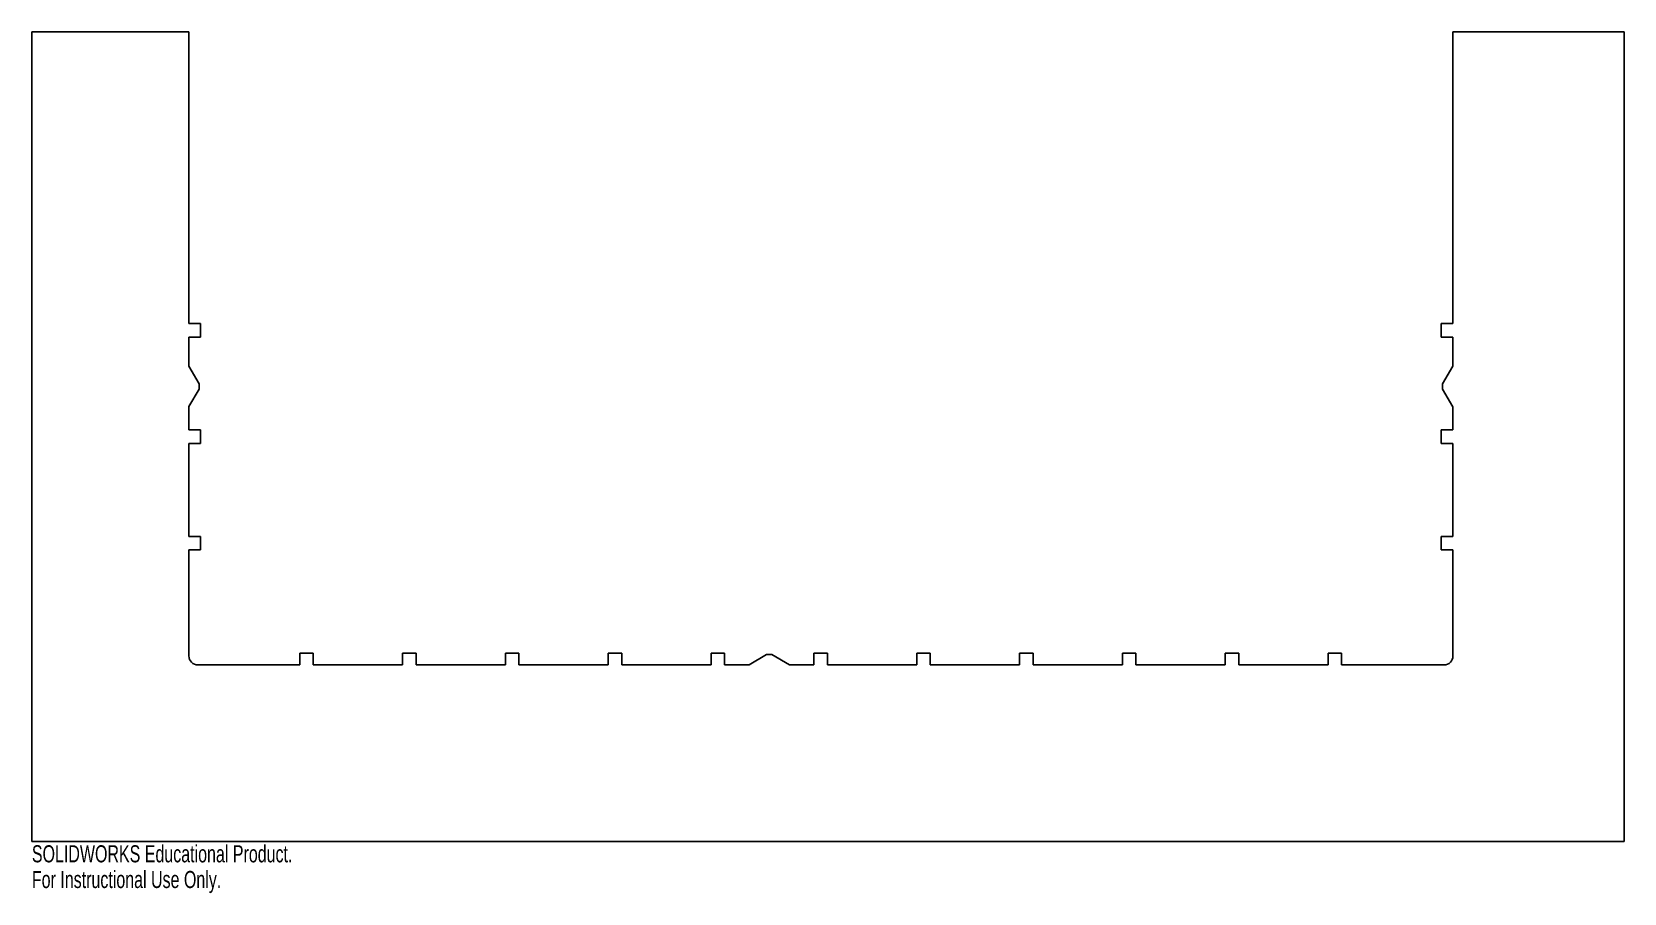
# Model space of a CAD drawing. Header units: inches. Extents: x -0.6 to 17.1, y -8.8 to 0.8.
import ezdxf

# ---------------------------------------------------------------- set-up
doc = ezdxf.new("R2010")
doc.units = ezdxf.units.IN
doc.header["$MEASUREMENT"] = 0
doc.styles.add('SLDTEXTSTYLE0', font='TXT', dxfattribs={"width": 0.7})

msp = doc.modelspace()

# ---------------------------------------------------------------- linework, layer by layer
at = {"color": 7, "linetype": 'Continuous', "lineweight": 25}
for p, q in [((-0.598, 0.761), (1.15, 0.761)), ((-0.598, 0.761), (-0.598, -8.256)), ((1.15, -2.487), (1.15, 0.761)), ((17.131, 0.761), (15.225, 0.761)), ((15.225, 0.761), (15.225, -2.487)), ((17.131, -8.256), (17.131, 0.761)), ((1.28, -2.487), (1.15, -2.487)), ((1.15, -2.962), (1.15, -2.638)), ((1.15, -2.638), (1.28, -2.638)), ((1.28, -2.638), (1.28, -2.487)), ((15.225, -2.487), (15.095, -2.487)), ((15.095, -2.487), (15.095, -2.638)), ((15.095, -2.638), (15.225, -2.638)), ((15.225, -2.638), (15.225, -2.962)), ((1.265, -3.157), (1.15, -2.962)), ((15.225, -2.962), (15.11, -3.158)), ((1.265, -3.217), (1.265, -3.157)), ((15.11, -3.158), (15.11, -3.217)), ((1.15, -3.412), (1.265, -3.217)), ((15.11, -3.217), (15.225, -3.413)), ((1.15, -3.672), (1.15, -3.412)), ((15.225, -3.413), (15.225, -3.672)), ((1.28, -3.672), (1.15, -3.672)), ((1.28, -3.822), (1.28, -3.672)), ((15.225, -3.672), (15.095, -3.672)), ((15.095, -3.672), (15.095, -3.822)), ((1.15, -4.857), (1.15, -3.822)), ((1.15, -3.822), (1.28, -3.822)), ((15.095, -3.822), (15.225, -3.822)), ((15.225, -3.822), (15.225, -4.857)), ((1.28, -4.857), (1.15, -4.857)), ((1.28, -5.008), (1.28, -4.857)), ((15.225, -4.857), (15.095, -4.857)), ((15.095, -4.857), (15.095, -5.008)), ((1.15, -6.188), (1.15, -5.008)), ((1.15, -5.008), (1.28, -5.008)), ((15.095, -5.008), (15.225, -5.008)), ((15.225, -5.008), (15.225, -6.188)), ((2.535, -6.157), (2.385, -6.157)), ((2.385, -6.157), (2.385, -6.287)), ((2.535, -6.287), (2.535, -6.157)), ((3.68, -6.157), (3.53, -6.157)), ((3.53, -6.157), (3.53, -6.287)), ((3.68, -6.287), (3.68, -6.157)), ((4.825, -6.157), (4.675, -6.157)), ((4.675, -6.157), (4.675, -6.287)), ((4.825, -6.287), (4.825, -6.157)), ((5.97, -6.157), (5.82, -6.157)), ((5.82, -6.157), (5.82, -6.287)), ((5.97, -6.287), (5.97, -6.157)), ((7.115, -6.157), (6.965, -6.157)), ((6.965, -6.157), (6.965, -6.287)), ((7.115, -6.287), (7.115, -6.157)), ((7.582, -6.173), (7.387, -6.287)), ((7.642, -6.173), (7.582, -6.173)), ((7.837, -6.287), (7.642, -6.173)), ((8.26, -6.157), (8.11, -6.157)), ((8.11, -6.157), (8.11, -6.287)), ((8.26, -6.287), (8.26, -6.157)), ((9.405, -6.157), (9.255, -6.157)), ((9.255, -6.157), (9.255, -6.287)), ((9.405, -6.287), (9.405, -6.157)), ((10.55, -6.157), (10.4, -6.157)), ((10.4, -6.157), (10.4, -6.287)), ((10.55, -6.287), (10.55, -6.157)), ((11.695, -6.157), (11.545, -6.157)), ((11.545, -6.157), (11.545, -6.287)), ((11.695, -6.287), (11.695, -6.157)), ((12.84, -6.157), (12.69, -6.157)), ((12.69, -6.157), (12.69, -6.287)), ((12.84, -6.287), (12.84, -6.157)), ((13.985, -6.157), (13.835, -6.157)), ((13.835, -6.157), (13.835, -6.287)), ((13.985, -6.287), (13.985, -6.157)), ((2.385, -6.287), (1.25, -6.287)), ((3.53, -6.287), (2.535, -6.287)), ((4.675, -6.287), (3.68, -6.287)), ((5.82, -6.287), (4.825, -6.287)), ((6.965, -6.287), (5.97, -6.287)), ((7.387, -6.287), (7.115, -6.287)), ((8.11, -6.287), (7.837, -6.287)), ((9.255, -6.287), (8.26, -6.287)), ((10.4, -6.287), (9.405, -6.287)), ((11.545, -6.287), (10.55, -6.287)), ((12.69, -6.287), (11.695, -6.287)), ((13.835, -6.287), (12.84, -6.287)), ((15.125, -6.287), (13.985, -6.287)), ((-0.598, -8.256), (17.131, -8.256))]:
    msp.add_line(p, q, dxfattribs=at)
for centre, start, end in [((1.25, -6.188), 180, 270), ((15.125, -6.188), 270, 0)]:
    msp.add_arc(centre, 0.1, start, end, dxfattribs=at)

# ---------------------------------------------------------------- texts
at = {"color": 7, "linetype": 'Continuous', "char_height": 0.1903, "attachment_point": 1, "style": 'SLDTEXTSTYLE0'}
for s, insert in [('SOLIDWORKS Educational Product.', (-0.598, -8.296)), ('For Instructional Use Only.', (-0.598, -8.582))]:
    msp.add_mtext(s, dxfattribs=dict(at, insert=insert))

doc.saveas('drawing.dxf')
